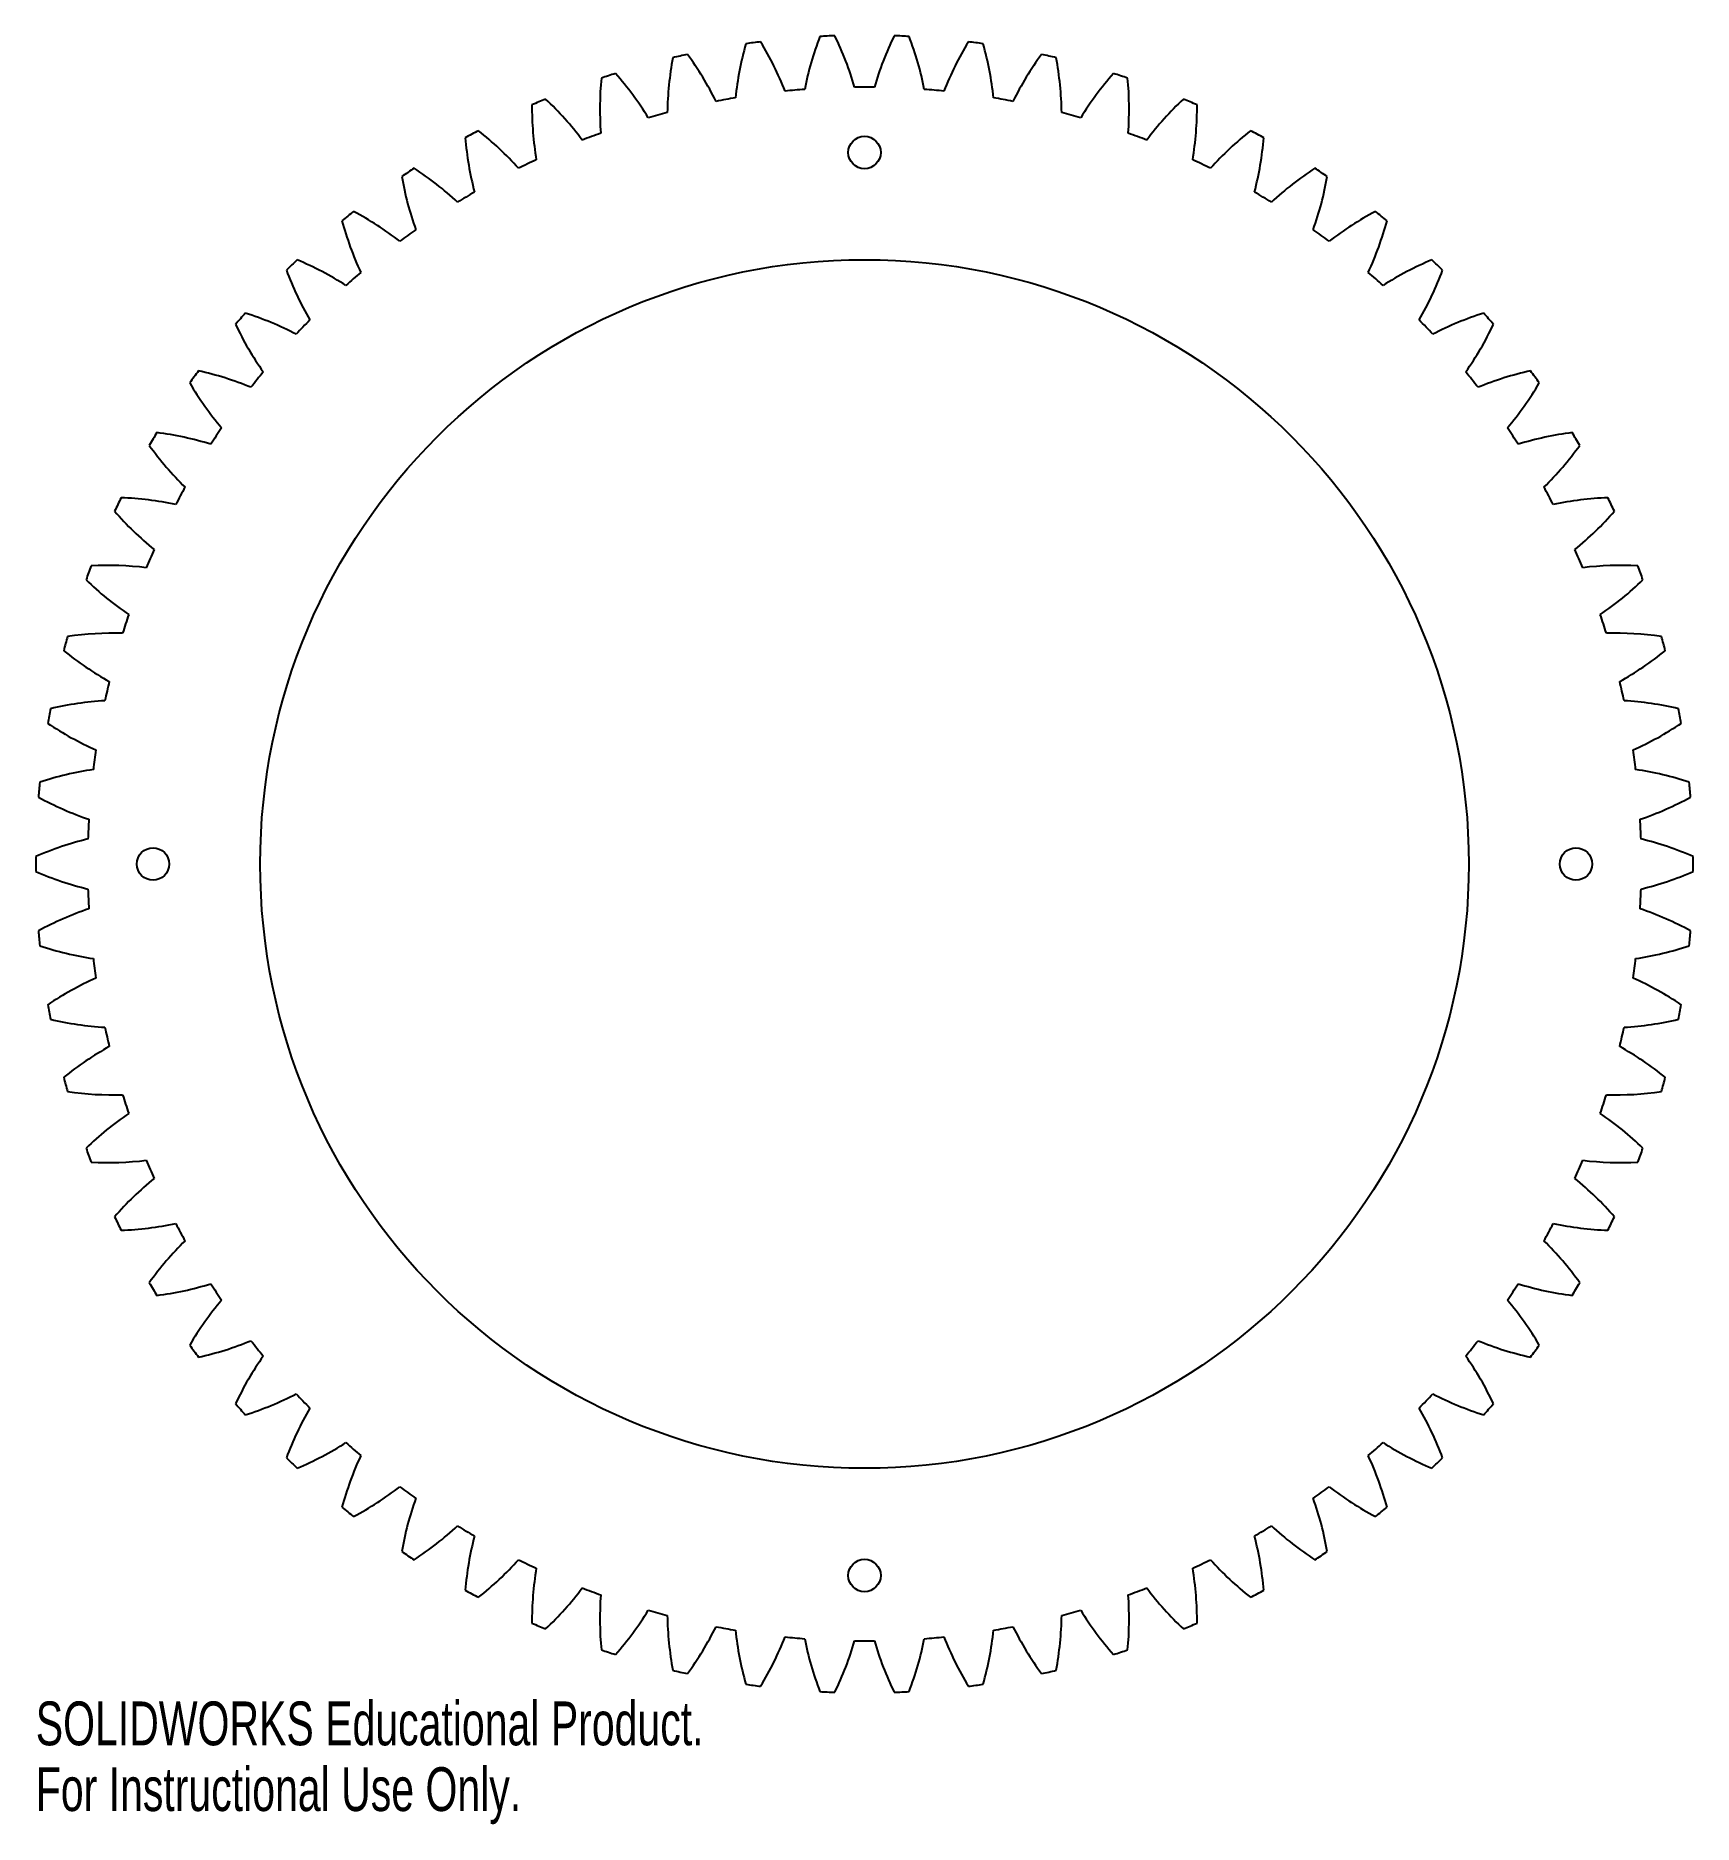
# Model space of a CAD drawing. Header units: inches. Extents: x -3.6 to 3.6, y -4.17 to 3.6.
import ezdxf

# ---------------------------------------------------------------- set-up
doc = ezdxf.new("R2010")
doc.units = ezdxf.units.IN
doc.header["$MEASUREMENT"] = 0
doc.styles.add('SLDTEXTSTYLE0', font='TXT', dxfattribs={"width": 0.7})

msp = doc.modelspace()

# ---------------------------------------------------------------- linework, layer by layer
at = {"color": 7, "linetype": 'Continuous', "lineweight": 25}
for centre, radius in [((0, 3.0906), 0.0703), ((0, 0), 2.625), ((-3.0906, 0), 0.0703), ((3.0906, 0), 0.0703), ((0, -3.0906), 0.0703)]:
    msp.add_circle(centre, radius, dxfattribs=at)
for centre, radius, start, end in [((1.1138, 3.0946), 1.4, 159.06681, 168.86615), ((0, 0), 3.6, 92.05693, 93.08593), ((-1.3867, 2.9823), 1.4, 16.27671, 26.07605), ((1.3867, 2.9823), 1.4, 153.92395, 163.72329), ((0, 0), 3.6, 86.91407, 87.94307), ((-1.1138, 3.0946), 1.4, 11.13385, 20.93319), ((0.5433, 3.2437), 1.4, 169.35253, 179.15186), ((0, 0), 3.6, 102.34264, 103.37164), ((-1.8969, 2.6868), 1.4, 26.56242, 36.36176), ((0.8319, 3.182), 1.4, 164.20967, 174.00901), ((0, 0), 3.6, 97.19979, 98.22879), ((-1.6485, 2.846), 1.4, 21.41957, 31.2189), ((1.6485, 2.846), 1.4, 148.7811, 158.58043), ((0, 0), 3.6, 81.77121, 82.80021), ((-0.8319, 3.182), 1.4, 5.99099, 15.79033), ((1.8969, 2.6868), 1.4, 143.63824, 153.43758), ((0, 0), 3.6, 76.62836, 77.65736), ((-0.5433, 3.2437), 1.4, 0.84814, 10.64747), ((0, 0), 3.6, 107.4855, 108.5145), ((-2.1301, 2.5059), 1.4, 31.70528, 41.50462), ((2.1301, 2.5059), 1.4, 138.49538, 148.29472), ((0, 0), 3.6, 71.4855, 72.5145), ((0.2504, 3.2794), 1.4, 174.49538, 184.29472), ((0, 0), 3.375, 94.41586, 95.86985), ((0, 0), 3.375, 89.273, 90.727), ((0, 0), 3.375, 84.13015, 85.58414), ((-0.2504, 3.2794), 1.4, 355.70528, 5.50462), ((0, 0), 3.6, 112.62836, 113.65736), ((-0.0446, 3.2886), 1.4, 179.63824, 189.43758), ((-2.3462, 2.3049), 1.4, 36.84814, 46.64747), ((0, 0), 3.375, 104.70158, 106.15557), ((0, 0), 3.375, 99.55872, 101.01271), ((0, 0), 3.375, 78.98729, 80.44128), ((0, 0), 3.375, 73.84443, 75.29842), ((2.3462, 2.3049), 1.4, 133.35253, 143.15186), ((0, 0), 3.6, 66.34264, 67.37164), ((0.0446, 3.2886), 1.4, 350.56242, 0.36176), ((0, 0), 3.6, 117.77121, 118.80021), ((-2.5433, 2.0853), 1.4, 41.99099, 51.79033), ((2.5433, 2.0853), 1.4, 128.20967, 138.00901), ((0, 0), 3.6, 61.19979, 62.22879), ((-0.3392, 3.2714), 1.4, 184.7811, 194.58043), ((0, 0), 3.375, 109.84443, 111.29842), ((0, 0), 3.375, 68.70158, 70.15557), ((0.3392, 3.2714), 1.4, 345.41957, 355.2189), ((0, 0), 3.375, 114.98729, 116.44128), ((0, 0), 3.375, 63.55872, 65.01271), ((0, 0), 3.6, 122.91407, 123.94307), ((-0.6311, 3.2278), 1.4, 189.92395, 199.72329), ((-2.72, 1.8489), 1.4, 47.13385, 56.93319), ((2.72, 1.8489), 1.4, 123.06681, 132.86615), ((0.6311, 3.2278), 1.4, 340.27671, 350.07605), ((0, 0), 3.6, 56.05693, 57.08593), ((0, 0), 3.375, 120.13015, 121.58414), ((0, 0), 3.375, 58.41586, 59.86985), ((0, 0), 3.6, 128.05693, 129.08593), ((-2.8748, 1.5976), 1.4, 52.27671, 62.07605), ((2.8748, 1.5976), 1.4, 117.92395, 127.72329), ((0, 0), 3.6, 50.91407, 51.94307), ((-0.9179, 3.1582), 1.4, 195.06681, 204.86615), ((0, 0), 3.375, 125.273, 126.727), ((0, 0), 3.375, 53.273, 54.727), ((0.9179, 3.1582), 1.4, 335.13385, 344.93319), ((0, 0), 3.6, 133.19979, 134.22879), ((-1.1973, 3.0633), 1.4, 200.20967, 210.00901), ((-3.0065, 1.3335), 1.4, 57.41957, 67.2189), ((0, 0), 3.375, 130.41586, 131.86985), ((0, 0), 3.375, 48.13015, 49.58414), ((3.0065, 1.3335), 1.4, 112.7811, 122.58043), ((1.1973, 3.0633), 1.4, 329.99099, 339.79033), ((0, 0), 3.6, 45.77121, 46.80021), ((0, 0), 3.6, 138.34264, 139.37164), ((-1.4671, 2.9436), 1.4, 205.35253, 215.15186), ((-3.1139, 1.0586), 1.4, 62.56242, 72.36176), ((0, 0), 3.375, 135.55872, 137.01271), ((0, 0), 3.375, 42.98729, 44.44128), ((3.1139, 1.0586), 1.4, 107.63824, 117.43758), ((1.4671, 2.9436), 1.4, 324.84814, 334.64747), ((0, 0), 3.6, 40.62836, 41.65736), ((0, 0), 3.6, 143.4855, 144.5145), ((-3.1962, 0.7753), 1.4, 67.70528, 77.50462), ((0, 0), 3.375, 140.70158, 142.15557), ((0, 0), 3.375, 37.84443, 39.29842), ((3.1962, 0.7753), 1.4, 102.49538, 112.29472), ((0, 0), 3.6, 35.4855, 36.5145), ((-1.725, 2.8002), 1.4, 210.49538, 220.29472), ((1.725, 2.8002), 1.4, 319.70528, 329.50462), ((0, 0), 3.6, 148.62836, 149.65736), ((-3.2529, 0.4856), 1.4, 72.84814, 82.64747), ((0, 0), 3.375, 145.84443, 147.29842), ((0, 0), 3.375, 32.70158, 34.15557), ((3.2529, 0.4856), 1.4, 97.35253, 107.15186), ((0, 0), 3.6, 30.34264, 31.37164), ((-1.9691, 2.6343), 1.4, 215.63824, 225.43758), ((1.9691, 2.6343), 1.4, 314.56242, 324.36176), ((0, 0), 3.375, 150.98729, 152.44128), ((0, 0), 3.375, 27.55872, 29.01271), ((0, 0), 3.6, 153.77121, 154.80021), ((-3.2833, 0.1921), 1.4, 77.99099, 87.79033), ((3.2833, 0.1921), 1.4, 92.20967, 102.00901), ((0, 0), 3.6, 25.19979, 26.22879), ((-2.1973, 2.4472), 1.4, 220.7811, 230.58043), ((2.1973, 2.4472), 1.4, 309.41957, 319.2189), ((0, 0), 3.375, 156.13015, 157.58414), ((0, 0), 3.375, 22.41586, 23.86985), ((0, 0), 3.6, 158.91407, 159.94307), ((-3.2873, -0.103), 1.4, 83.13385, 92.93319), ((3.2873, -0.103), 1.4, 87.06681, 96.86615), ((0, 0), 3.6, 20.05693, 21.08593), ((-2.4078, 2.2404), 1.4, 225.92395, 235.72329), ((2.4078, 2.2404), 1.4, 304.27671, 314.07605), ((0, 0), 3.375, 161.273, 162.727), ((0, 0), 3.375, 17.273, 18.727), ((0, 0), 3.6, 164.05693, 165.08593), ((-3.2648, -0.3973), 1.4, 88.27671, 98.07605), ((3.2648, -0.3973), 1.4, 81.92395, 91.72329), ((0, 0), 3.6, 14.91407, 15.94307), ((-2.5989, 2.0156), 1.4, 231.06681, 240.86615), ((2.5989, 2.0156), 1.4, 299.13385, 308.93319), ((0, 0), 3.375, 166.41586, 167.86985), ((0, 0), 3.375, 12.13015, 13.58414), ((-3.2161, -0.6883), 1.4, 93.41957, 103.2189), ((3.2161, -0.6883), 1.4, 76.7811, 86.58043), ((0, 0), 3.6, 169.19979, 170.22879), ((0, 0), 3.6, 9.77121, 10.80021), ((-2.7692, 1.7745), 1.4, 236.20967, 246.00901), ((2.7692, 1.7745), 1.4, 293.99099, 303.79033), ((0, 0), 3.375, 171.55872, 173.01271), ((0, 0), 3.375, 6.98729, 8.44128), ((-3.1414, -0.9738), 1.4, 98.56242, 108.36176), ((3.1414, -0.9738), 1.4, 71.63824, 81.43758), ((0, 0), 3.6, 174.34264, 175.37164), ((0, 0), 3.6, 4.62836, 5.65736), ((-2.9171, 1.5191), 1.4, 241.35253, 251.15186), ((2.9171, 1.5191), 1.4, 288.84814, 298.64747), ((0, 0), 3.375, 176.70158, 178.15557), ((0, 0), 3.375, 1.84443, 3.29842), ((-3.0415, -1.2515), 1.4, 103.70528, 113.50462), ((3.0415, -1.2515), 1.4, 66.49538, 76.29472), ((0, 0), 3.6, 179.4855, 180.5145), ((0, 0), 3.6, 359.4855, 0.5145), ((-3.0415, 1.2515), 1.4, 246.49538, 256.29472), ((3.0415, 1.2515), 1.4, 283.70528, 293.50462), ((0, 0), 3.375, 181.84443, 183.29842), ((0, 0), 3.375, 356.70158, 358.15557), ((-2.9171, -1.5191), 1.4, 108.84814, 118.64747), ((2.9171, -1.5191), 1.4, 61.35253, 71.15186), ((0, 0), 3.6, 184.62836, 185.65736), ((0, 0), 3.6, 354.34264, 355.37164), ((-3.1414, 0.9738), 1.4, 251.63824, 261.43758), ((3.1414, 0.9738), 1.4, 278.56242, 288.36176), ((0, 0), 3.375, 186.98729, 188.44128), ((0, 0), 3.375, 351.55872, 353.01271), ((-2.7692, -1.7745), 1.4, 113.99099, 123.79033), ((2.7692, -1.7745), 1.4, 56.20967, 66.00901), ((0, 0), 3.6, 189.77121, 190.80021), ((0, 0), 3.6, 349.19979, 350.22879), ((-3.2161, 0.6883), 1.4, 256.7811, 266.58043), ((3.2161, 0.6883), 1.4, 273.41957, 283.2189), ((0, 0), 3.375, 192.13015, 193.58414), ((0, 0), 3.375, 346.41586, 347.86985), ((-2.5989, -2.0156), 1.4, 119.13385, 128.93319), ((2.5989, -2.0156), 1.4, 51.06681, 60.86615), ((0, 0), 3.6, 194.91407, 195.94307), ((0, 0), 3.6, 344.05693, 345.08593), ((-3.2648, 0.3973), 1.4, 261.92395, 271.72329), ((0, 0), 3.375, 197.273, 198.727), ((0, 0), 3.375, 341.273, 342.727), ((3.2648, 0.3973), 1.4, 268.27671, 278.07605), ((-2.4078, -2.2404), 1.4, 124.27671, 134.07605), ((2.4078, -2.2404), 1.4, 45.92395, 55.72329), ((0, 0), 3.6, 200.05693, 201.08593), ((0, 0), 3.6, 338.91407, 339.94307), ((-3.2873, 0.103), 1.4, 267.06681, 276.86615), ((0, 0), 3.3749, 202.41586, 203.86985), ((0, 0), 3.375, 336.13015, 337.58414), ((3.2873, 0.103), 1.4, 263.13385, 272.93319), ((-2.1973, -2.4472), 1.4, 129.41957, 139.2189), ((2.1973, -2.4472), 1.4, 40.7811, 50.58043), ((0, 0), 3.6, 205.19979, 206.22879), ((0, 0), 3.6, 333.77121, 334.80021), ((-3.2833, -0.1921), 1.4, 272.20967, 282.00901), ((0, 0), 3.375, 207.55872, 209.01271), ((0, 0), 3.375, 330.98729, 332.44128), ((3.2833, -0.1921), 1.4, 257.99099, 267.79033), ((-1.9691, -2.6343), 1.4, 134.56242, 144.36176), ((1.9691, -2.6343), 1.4, 35.63824, 45.43758), ((0, 0), 3.6, 210.34264, 211.37164), ((-3.2529, -0.4856), 1.4, 277.35253, 287.15186), ((0, 0), 3.375, 212.70158, 214.15557), ((0, 0), 3.375, 325.84443, 327.29842), ((3.2529, -0.4856), 1.4, 252.84814, 262.64747), ((0, 0), 3.6, 328.62836, 329.65736), ((-1.725, -2.8002), 1.4, 139.70528, 149.50462), ((1.725, -2.8002), 1.4, 30.49538, 40.29472), ((0, 0), 3.6, 215.4855, 216.5145), ((-3.1962, -0.7753), 1.4, 282.49538, 292.29472), ((0, 0), 3.375, 217.84443, 219.29842), ((0, 0), 3.375, 320.70158, 322.15557), ((3.1962, -0.7753), 1.4, 247.70528, 257.50462), ((0, 0), 3.6, 323.4855, 324.5145), ((-1.4671, -2.9436), 1.4, 144.84814, 154.64747), ((1.4671, -2.9436), 1.4, 25.35253, 35.15186), ((-3.1139, -1.0586), 1.4, 287.63824, 297.43758), ((0, 0), 3.375, 222.98729, 224.44128), ((0, 0), 3.375, 315.55872, 317.01271), ((3.1139, -1.0586), 1.4, 242.56242, 252.36176), ((0, 0), 3.6, 220.62836, 221.65736), ((-1.1973, -3.0633), 1.4, 149.99099, 159.79033), ((1.1973, -3.0633), 1.4, 20.20967, 30.00901), ((0, 0), 3.6, 318.34264, 319.37164), ((-3.0065, -1.3335), 1.4, 292.7811, 302.58043), ((0, 0), 3.375, 228.13015, 229.58414), ((0, 0), 3.375, 310.41586, 311.86985), ((3.0065, -1.3335), 1.4, 237.41957, 247.2189), ((0, 0), 3.6, 225.77121, 226.80021), ((-0.9179, -3.1582), 1.4, 155.13385, 164.93319), ((0.9179, -3.1582), 1.4, 15.06681, 24.86615), ((0, 0), 3.6, 313.19979, 314.22879), ((-2.8748, -1.5976), 1.4, 297.92395, 307.72329), ((0, 0), 3.375, 233.273, 234.727), ((0, 0), 3.375, 305.273, 306.727), ((2.8748, -1.5976), 1.4, 232.27671, 242.07605), ((0, 0), 3.6, 230.91407, 231.94307), ((-0.6311, -3.2278), 1.4, 160.27671, 170.07605), ((0.6311, -3.2278), 1.4, 9.92395, 19.72329), ((0, 0), 3.6, 308.05693, 309.08593), ((-2.72, -1.8489), 1.4, 303.06681, 312.86615), ((0, 0), 3.375, 238.41586, 239.86985), ((-0.3392, -3.2714), 1.4, 165.41957, 175.2189), ((0, 0), 3.375, 300.13015, 301.58414), ((0.3392, -3.2714), 1.4, 4.7811, 14.58043), ((2.72, -1.8489), 1.4, 227.13385, 236.93319), ((0, 0), 3.6, 236.05693, 237.08593), ((-2.5433, -2.0853), 1.4, 308.20967, 318.00901), ((0, 0), 3.375, 243.55872, 245.01271), ((0, 0), 3.375, 294.98729, 296.44128), ((2.5433, -2.0853), 1.4, 221.99099, 231.79033), ((0, 0), 3.6, 302.91407, 303.94307), ((-0.0446, -3.2886), 1.4, 170.56242, 180.36176), ((0.0446, -3.2886), 1.4, 359.63824, 9.43758), ((0, 0), 3.6, 241.19979, 242.22879), ((-2.3462, -2.3049), 1.4, 313.35253, 323.15186), ((0, 0), 3.375, 248.70158, 250.15557), ((0.2504, -3.2794), 1.4, 175.70528, 185.50462), ((-0.2504, -3.2794), 1.4, 354.49538, 4.29472), ((0, 0), 3.375, 289.84443, 291.29842), ((2.3462, -2.3049), 1.4, 216.84814, 226.64747), ((0, 0), 3.6, 297.77121, 298.80021), ((-2.1301, -2.5059), 1.4, 318.49538, 328.29472), ((0, 0), 3.375, 253.84443, 255.29842), ((0, 0), 3.375, 284.70158, 286.15557), ((2.1301, -2.5059), 1.4, 211.70528, 221.50462), ((0, 0), 3.6, 246.34264, 247.37164), ((0.5433, -3.2437), 1.4, 180.84814, 190.64747), ((-1.8969, -2.6868), 1.4, 323.63824, 333.43758), ((0, 0), 3.375, 258.98729, 260.44128), ((0.8319, -3.182), 1.4, 185.99099, 195.79033), ((-0.8319, -3.182), 1.4, 344.20967, 354.00901), ((0, 0), 3.375, 279.55872, 281.01271), ((1.8969, -2.6868), 1.4, 206.56242, 216.36176), ((-0.5433, -3.2437), 1.4, 349.35253, 359.15186), ((0, 0), 3.6, 292.62836, 293.65736), ((0, 0), 3.6, 251.4855, 252.5145), ((-1.6485, -2.846), 1.4, 328.7811, 338.58043), ((0, 0), 3.375, 264.13015, 265.58414), ((1.1138, -3.0946), 1.4, 191.13385, 200.93319), ((-1.3867, -2.9823), 1.4, 333.92395, 343.72329), ((0, 0), 3.375, 269.273, 270.727), ((1.3867, -2.9823), 1.4, 196.27671, 206.07605), ((-1.1138, -3.0946), 1.4, 339.06681, 348.86615), ((0, 0), 3.375, 274.41586, 275.86985), ((1.6485, -2.846), 1.4, 201.41957, 211.2189), ((0, 0), 3.6, 287.4855, 288.5145), ((0, 0), 3.6, 256.62836, 257.65736), ((0, 0), 3.6, 261.77121, 262.80021), ((0, 0), 3.6, 277.19979, 278.22879), ((0, 0), 3.6, 282.34264, 283.37164), ((0, 0), 3.6, 266.91407, 267.94307), ((0, 0), 3.6, 272.05693, 273.08593)]:
    msp.add_arc(centre, radius, start, end, dxfattribs=at)

# ---------------------------------------------------------------- texts
at = {"color": 7, "linetype": 'Continuous', "char_height": 0.1903, "attachment_point": 1, "style": 'SLDTEXTSTYLE0'}
for s, insert in [('SOLIDWORKS Educational Product.', (-3.6, -3.6378)), ('For Instructional Use Only.', (-3.6, -3.9233))]:
    msp.add_mtext(s, dxfattribs=dict(at, insert=insert))

doc.saveas('drawing.dxf')
